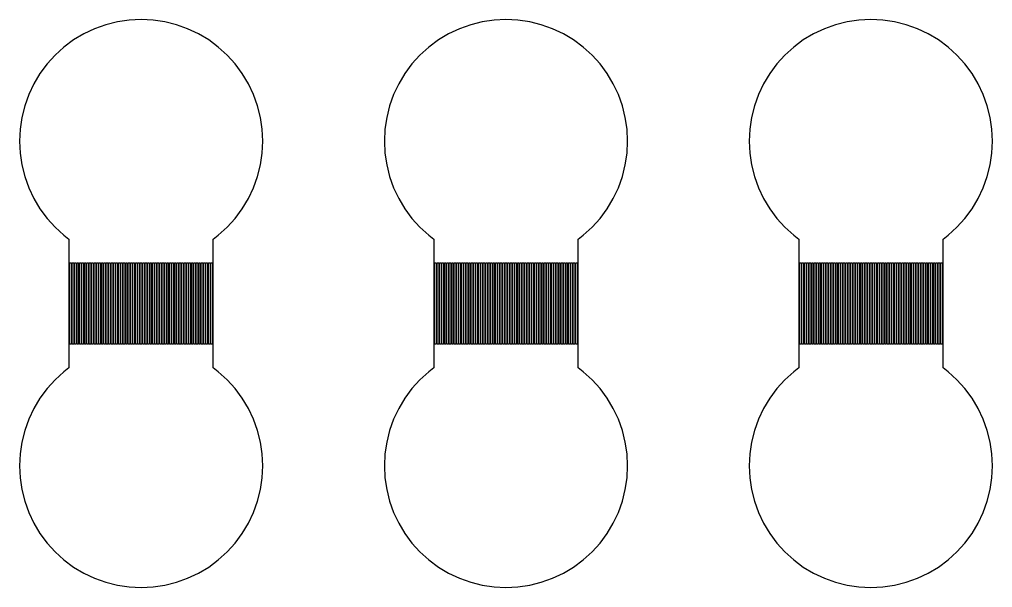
# Model space of a CAD drawing. Extents: x 0.8 to 53.2, y 1 to 35.
# Drawn here: x 14.25 to 26.25, y 1 to 8 of the extents above; entities that cross this region are included whole.
import ezdxf

# ---------------------------------------------------------------- set-up
doc = ezdxf.new("R2010")
doc.units = 0

msp = doc.modelspace()

# ---------------------------------------------------------------- linework, layer by layer
for p, q in [((15.3146, 7.93541), (15.176, 7.88582)), ((15.4574, 7.97118), (15.3146, 7.93541)), ((15.603, 7.99277), (15.4574, 7.97118)), ((15.75, 8), (15.603, 7.99277)), ((15.897, 7.99277), (15.75, 8)), ((16.0426, 7.97118), (15.897, 7.99277)), ((16.1854, 7.93541), (16.0426, 7.97118)), ((16.324, 7.88582), (16.1854, 7.93541)), ((19.8146, 7.93541), (19.676, 7.88582)), ((19.9574, 7.97118), (19.8146, 7.93541)), ((20.103, 7.99277), (19.9574, 7.97118)), ((20.25, 8), (20.103, 7.99277)), ((20.397, 7.99277), (20.25, 8)), ((20.5426, 7.97118), (20.397, 7.99277)), ((20.6854, 7.93541), (20.5426, 7.97118)), ((20.824, 7.88582), (20.6854, 7.93541)), ((24.3146, 7.93541), (24.176, 7.88582)), ((24.4574, 7.97118), (24.3146, 7.93541)), ((24.603, 7.99277), (24.4574, 7.97118)), ((24.75, 8), (24.603, 7.99277)), ((24.897, 7.99277), (24.75, 8)), ((25.0426, 7.97118), (24.897, 7.99277)), ((25.1854, 7.93541), (25.0426, 7.97118)), ((25.324, 7.88582), (25.1854, 7.93541)), ((15.0429, 7.82288), (14.9167, 7.74719)), ((15.176, 7.88582), (15.0429, 7.82288)), ((16.4571, 7.82288), (16.324, 7.88582)), ((16.5833, 7.74719), (16.4571, 7.82288)), ((19.5429, 7.82288), (19.4167, 7.74719)), ((19.676, 7.88582), (19.5429, 7.82288)), ((20.9571, 7.82288), (20.824, 7.88582)), ((21.0833, 7.74719), (20.9571, 7.82288)), ((24.0429, 7.82288), (23.9167, 7.74719)), ((24.176, 7.88582), (24.0429, 7.82288)), ((25.4571, 7.82288), (25.324, 7.88582)), ((25.5833, 7.74719), (25.4571, 7.82288)), ((14.9167, 7.74719), (14.7984, 7.65952)), ((16.7016, 7.65952), (16.5833, 7.74719)), ((19.4167, 7.74719), (19.2984, 7.65952)), ((21.2016, 7.65952), (21.0833, 7.74719)), ((23.9167, 7.74719), (23.7984, 7.65952)), ((25.7016, 7.65952), (25.5833, 7.74719)), ((14.6893, 7.56065), (14.5905, 7.45158)), ((14.7984, 7.65952), (14.6893, 7.56065)), ((16.8107, 7.56065), (16.7016, 7.65952)), ((16.9095, 7.45158), (16.8107, 7.56065)), ((19.1893, 7.56065), (19.0905, 7.45158)), ((19.2984, 7.65952), (19.1893, 7.56065)), ((21.3107, 7.56065), (21.2016, 7.65952)), ((21.4095, 7.45158), (21.3107, 7.56065)), ((23.6893, 7.56065), (23.5905, 7.45158)), ((23.7984, 7.65952), (23.6893, 7.56065)), ((25.8107, 7.56065), (25.7016, 7.65952)), ((25.9095, 7.45158), (25.8107, 7.56065)), ((14.5905, 7.45158), (14.5028, 7.33334)), ((16.9972, 7.33334), (16.9095, 7.45158)), ((19.0905, 7.45158), (19.0028, 7.33334)), ((21.4972, 7.33334), (21.4095, 7.45158)), ((23.5905, 7.45158), (23.5028, 7.33334)), ((25.9972, 7.33334), (25.9095, 7.45158)), ((14.5028, 7.33334), (14.4271, 7.20709)), ((17.0729, 7.20709), (16.9972, 7.33334)), ((19.0028, 7.33334), (18.9271, 7.20709)), ((21.5729, 7.20709), (21.4972, 7.33334)), ((23.5028, 7.33334), (23.4271, 7.20709)), ((26.0729, 7.20709), (25.9972, 7.33334)), ((14.4271, 7.20709), (14.3642, 7.07402)), ((17.1358, 7.07402), (17.0729, 7.20709)), ((18.9271, 7.20709), (18.8642, 7.07402)), ((21.6358, 7.07402), (21.5729, 7.20709)), ((23.4271, 7.20709), (23.3642, 7.07402)), ((26.1358, 7.07402), (26.0729, 7.20709)), ((14.3642, 7.07402), (14.3146, 6.93542)), ((17.1854, 6.93542), (17.1358, 7.07402)), ((18.8642, 7.07402), (18.8146, 6.93542)), ((21.6854, 6.93542), (21.6358, 7.07402)), ((23.3642, 7.07402), (23.3146, 6.93542)), ((26.1854, 6.93542), (26.1358, 7.07402)), ((14.3146, 6.93542), (14.2788, 6.79263)), ((17.2212, 6.79263), (17.1854, 6.93542)), ((18.8146, 6.93542), (18.7788, 6.79263)), ((21.7212, 6.79263), (21.6854, 6.93542)), ((23.3146, 6.93542), (23.2788, 6.79263)), ((26.2212, 6.79263), (26.1854, 6.93542)), ((14.2788, 6.79263), (14.2572, 6.64702)), ((17.2428, 6.64702), (17.2212, 6.79263)), ((18.7788, 6.79263), (18.7572, 6.64702)), ((21.7428, 6.64702), (21.7212, 6.79263)), ((23.2788, 6.79263), (23.2572, 6.64702)), ((26.2428, 6.64702), (26.2212, 6.79263)), ((14.2572, 6.64702), (14.25, 6.5)), ((17.25, 6.5), (17.2428, 6.64702)), ((18.7572, 6.64702), (18.75, 6.5)), ((21.75, 6.5), (21.7428, 6.64702)), ((23.2572, 6.64702), (23.25, 6.5)), ((26.25, 6.5), (26.2428, 6.64702)), ((14.25, 6.5), (14.2572, 6.35297)), ((17.2428, 6.35297), (17.25, 6.5)), ((18.75, 6.5), (18.7572, 6.35297)), ((21.7428, 6.35297), (21.75, 6.5)), ((23.25, 6.5), (23.2572, 6.35297)), ((26.2428, 6.35297), (26.25, 6.5)), ((14.2572, 6.35297), (14.2788, 6.20735)), ((17.2212, 6.20735), (17.2428, 6.35297)), ((18.7572, 6.35297), (18.7788, 6.20735)), ((21.7212, 6.20735), (21.7428, 6.35297)), ((23.2572, 6.35297), (23.2788, 6.20735)), ((26.2212, 6.20735), (26.2428, 6.35297)), ((14.2788, 6.20735), (14.3146, 6.06456)), ((17.1854, 6.06456), (17.2212, 6.20735)), ((18.7788, 6.20735), (18.8146, 6.06456)), ((21.6854, 6.06456), (21.7212, 6.20735)), ((23.2788, 6.20735), (23.3146, 6.06456)), ((26.1854, 6.06456), (26.2212, 6.20735)), ((14.3146, 6.06456), (14.3642, 5.92596)), ((17.1358, 5.92596), (17.1854, 6.06456)), ((18.8146, 6.06456), (18.8642, 5.92596)), ((21.6358, 5.92596), (21.6854, 6.06456)), ((23.3146, 6.06456), (23.3642, 5.92596)), ((26.1358, 5.92596), (26.1854, 6.06456)), ((14.3642, 5.92596), (14.4271, 5.79289)), ((17.0729, 5.79289), (17.1358, 5.92596)), ((18.8642, 5.92596), (18.9271, 5.79289)), ((21.5729, 5.79289), (21.6358, 5.92596)), ((23.3642, 5.92596), (23.4271, 5.79289)), ((26.0729, 5.79289), (26.1358, 5.92596)), ((14.4271, 5.79289), (14.5028, 5.66664)), ((16.9972, 5.66664), (17.0729, 5.79289)), ((18.9271, 5.79289), (19.0028, 5.66664)), ((21.4972, 5.66664), (21.5729, 5.79289)), ((23.4271, 5.79289), (23.5028, 5.66664)), ((25.9972, 5.66664), (26.0729, 5.79289)), ((14.5028, 5.66664), (14.5905, 5.5484)), ((16.9095, 5.5484), (16.9972, 5.66664)), ((19.0028, 5.66664), (19.0905, 5.5484)), ((21.4095, 5.5484), (21.4972, 5.66664)), ((23.5028, 5.66664), (23.5905, 5.5484)), ((25.9095, 5.5484), (25.9972, 5.66664)), ((14.5905, 5.5484), (14.6893, 5.43933)), ((16.8107, 5.43933), (16.9095, 5.5484)), ((19.0905, 5.5484), (19.1893, 5.43933)), ((21.3107, 5.43933), (21.4095, 5.5484)), ((23.5905, 5.5484), (23.6893, 5.43933)), ((25.8107, 5.43933), (25.9095, 5.5484)), ((14.6893, 5.43933), (14.7984, 5.34047)), ((16.7016, 5.34047), (16.8107, 5.43933)), ((19.1893, 5.43933), (19.2984, 5.34047)), ((21.2016, 5.34047), (21.3107, 5.43933)), ((23.6893, 5.43933), (23.7984, 5.34047)), ((25.7016, 5.34047), (25.8107, 5.43933)), ((14.7984, 5.34047), (14.86, 5.2948)), ((14.86, 5.2948), (14.86, 3.7052)), ((16.64, 5.2948), (16.7016, 5.34047)), ((16.64, 3.7052), (16.64, 5.2948)), ((19.2984, 5.34047), (19.36, 5.2948)), ((19.36, 5.2948), (19.36, 3.7052)), ((21.14, 5.2948), (21.2016, 5.34047)), ((21.14, 3.7052), (21.14, 5.2948)), ((23.7984, 5.34047), (23.86, 5.2948)), ((23.86, 5.2948), (23.86, 3.7052)), ((25.64, 5.2948), (25.7016, 5.34047)), ((25.64, 3.7052), (25.64, 5.2948)), ((14.87, 4), (14.87, 5)), ((14.87, 5), (14.89, 5)), ((14.89, 5), (14.89, 4)), ((14.9, 4), (14.9, 5)), ((14.9, 5), (14.92, 5)), ((14.92, 5), (14.92, 4)), ((14.93, 4), (14.93, 5)), ((14.93, 5), (14.95, 5)), ((14.95, 5), (14.95, 4)), ((14.96, 4), (14.96, 5)), ((14.96, 5), (14.98, 5)), ((14.98, 5), (14.98, 4)), ((14.99, 4), (14.99, 5)), ((14.99, 5), (15.01, 5)), ((15.01, 5), (15.01, 4)), ((15.02, 4), (15.02, 5)), ((15.02, 5), (15.04, 5)), ((15.04, 5), (15.04, 4)), ((15.05, 4), (15.05, 5)), ((15.05, 5), (15.07, 5)), ((15.07, 5), (15.07, 4)), ((15.08, 4), (15.08, 5)), ((15.08, 5), (15.1, 5)), ((15.1, 5), (15.1, 4)), ((15.11, 4), (15.11, 5)), ((15.11, 5), (15.13, 5)), ((15.13, 5), (15.13, 4)), ((15.14, 4), (15.14, 5)), ((15.14, 5), (15.16, 5)), ((15.16, 5), (15.16, 4)), ((15.17, 4), (15.17, 5)), ((15.17, 5), (15.19, 5)), ((15.19, 5), (15.19, 4)), ((15.2, 4), (15.2, 5)), ((15.2, 5), (15.22, 5)), ((15.22, 5), (15.22, 4)), ((15.23, 4), (15.23, 5)), ((15.23, 5), (15.25, 5)), ((15.25, 5), (15.25, 4)), ((15.26, 4), (15.26, 5)), ((15.26, 5), (15.28, 5)), ((15.28, 5), (15.28, 4)), ((15.29, 4), (15.29, 5)), ((15.29, 5), (15.31, 5)), ((15.31, 5), (15.31, 4)), ((15.32, 4), (15.32, 5)), ((15.32, 5), (15.34, 5)), ((15.34, 5), (15.34, 4)), ((15.35, 4), (15.35, 5)), ((15.35, 5), (15.37, 5)), ((15.37, 5), (15.37, 4)), ((15.38, 4), (15.38, 5)), ((15.38, 5), (15.4, 5)), ((15.4, 5), (15.4, 4)), ((15.41, 4), (15.41, 5)), ((15.41, 5), (15.43, 5)), ((15.43, 5), (15.43, 4)), ((15.44, 4), (15.44, 5)), ((15.44, 5), (15.46, 5)), ((15.46, 5), (15.46, 4)), ((15.47, 4), (15.47, 5)), ((15.47, 5), (15.49, 5)), ((15.49, 5), (15.49, 4)), ((15.5, 4), (15.5, 5)), ((15.5, 5), (15.52, 5)), ((15.52, 5), (15.52, 4)), ((15.53, 4), (15.53, 5)), ((15.53, 5), (15.55, 5)), ((15.55, 5), (15.55, 4)), ((15.56, 4), (15.56, 5)), ((15.56, 5), (15.58, 5)), ((15.58, 5), (15.58, 4)), ((15.59, 4), (15.59, 5)), ((15.59, 5), (15.61, 5)), ((15.61, 5), (15.61, 4)), ((15.62, 4), (15.62, 5)), ((15.62, 5), (15.64, 5)), ((15.64, 5), (15.64, 4)), ((15.65, 4), (15.65, 5)), ((15.65, 5), (15.67, 5)), ((15.67, 5), (15.67, 4)), ((15.68, 4), (15.68, 5)), ((15.68, 5), (15.7, 5)), ((15.7, 5), (15.7, 4)), ((15.71, 4), (15.71, 5)), ((15.71, 5), (15.73, 5)), ((15.73, 5), (15.73, 4)), ((15.74, 4), (15.74, 5)), ((15.74, 5), (15.76, 5)), ((15.76, 5), (15.76, 4)), ((15.77, 4), (15.77, 5)), ((15.77, 5), (15.79, 5)), ((15.79, 5), (15.79, 4)), ((15.8, 4), (15.8, 5)), ((15.8, 5), (15.82, 5)), ((15.82, 5), (15.82, 4)), ((15.83, 4), (15.83, 5)), ((15.83, 5), (15.85, 5)), ((15.85, 5), (15.85, 4)), ((15.86, 4), (15.86, 5)), ((15.86, 5), (15.88, 5)), ((15.88, 5), (15.88, 4)), ((15.89, 4), (15.89, 5)), ((15.89, 5), (15.91, 5)), ((15.91, 5), (15.91, 4)), ((15.92, 4), (15.92, 5)), ((15.92, 5), (15.94, 5)), ((15.94, 5), (15.94, 4)), ((15.95, 4), (15.95, 5)), ((15.95, 5), (15.97, 5)), ((15.97, 5), (15.97, 4)), ((15.98, 4), (15.98, 5)), ((15.98, 5), (16, 5)), ((16, 5), (16, 4)), ((16.01, 4), (16.01, 5)), ((16.01, 5), (16.03, 5)), ((16.03, 5), (16.03, 4)), ((16.04, 4), (16.04, 5)), ((16.04, 5), (16.06, 5)), ((16.06, 5), (16.06, 4)), ((16.07, 4), (16.07, 5)), ((16.07, 5), (16.09, 5)), ((16.09, 5), (16.09, 4)), ((16.1, 4), (16.1, 5)), ((16.1, 5), (16.12, 5)), ((16.12, 5), (16.12, 4)), ((16.13, 4), (16.13, 5)), ((16.13, 5), (16.15, 5)), ((16.15, 5), (16.15, 4)), ((16.16, 4), (16.16, 5)), ((16.16, 5), (16.18, 5)), ((16.18, 5), (16.18, 4)), ((16.19, 4), (16.19, 5)), ((16.19, 5), (16.21, 5)), ((16.21, 5), (16.21, 4)), ((16.22, 4), (16.22, 5)), ((16.22, 5), (16.24, 5)), ((16.24, 5), (16.24, 4)), ((16.25, 4), (16.25, 5)), ((16.25, 5), (16.27, 5)), ((16.27, 5), (16.27, 4)), ((16.28, 4), (16.28, 5)), ((16.28, 5), (16.3, 5)), ((16.3, 5), (16.3, 4)), ((16.31, 4), (16.31, 5)), ((16.31, 5), (16.33, 5)), ((16.33, 5), (16.33, 4)), ((16.34, 4), (16.34, 5)), ((16.34, 5), (16.36, 5)), ((16.36, 5), (16.36, 4)), ((16.37, 4), (16.37, 5)), ((16.37, 5), (16.39, 5)), ((16.39, 5), (16.39, 4)), ((16.4, 4), (16.4, 5)), ((16.4, 5), (16.42, 5)), ((16.42, 5), (16.42, 4)), ((16.43, 4), (16.43, 5)), ((16.43, 5), (16.45, 5)), ((16.45, 5), (16.45, 4)), ((16.46, 4), (16.46, 5)), ((16.46, 5), (16.48, 5)), ((16.48, 5), (16.48, 4)), ((16.49, 4), (16.49, 5)), ((16.49, 5), (16.51, 5)), ((16.51, 5), (16.51, 4)), ((16.52, 4), (16.52, 5)), ((16.52, 5), (16.54, 5)), ((16.54, 5), (16.54, 4)), ((16.55, 4), (16.55, 5)), ((16.55, 5), (16.57, 5)), ((16.57, 5), (16.57, 4)), ((16.58, 4), (16.58, 5)), ((16.58, 5), (16.6, 5)), ((16.6, 5), (16.6, 4)), ((16.61, 4), (16.61, 5)), ((16.61, 5), (16.63, 5)), ((16.63, 5), (16.63, 4)), ((19.37, 4), (19.37, 5)), ((19.37, 5), (19.39, 5)), ((19.39, 5), (19.39, 4)), ((19.4, 4), (19.4, 5)), ((19.4, 5), (19.42, 5)), ((19.42, 5), (19.42, 4)), ((19.43, 4), (19.43, 5)), ((19.43, 5), (19.45, 5)), ((19.45, 5), (19.45, 4)), ((19.46, 4), (19.46, 5)), ((19.46, 5), (19.48, 5)), ((19.48, 5), (19.48, 4)), ((19.49, 4), (19.49, 5)), ((19.49, 5), (19.51, 5)), ((19.51, 5), (19.51, 4)), ((19.52, 4), (19.52, 5)), ((19.52, 5), (19.54, 5)), ((19.54, 5), (19.54, 4)), ((19.55, 4), (19.55, 5)), ((19.55, 5), (19.57, 5)), ((19.57, 5), (19.57, 4)), ((19.58, 4), (19.58, 5)), ((19.58, 5), (19.6, 5)), ((19.6, 5), (19.6, 4)), ((19.61, 4), (19.61, 5)), ((19.61, 5), (19.63, 5)), ((19.63, 5), (19.63, 4)), ((19.64, 4), (19.64, 5)), ((19.64, 5), (19.66, 5)), ((19.66, 5), (19.66, 4)), ((19.67, 4), (19.67, 5)), ((19.67, 5), (19.69, 5)), ((19.69, 5), (19.69, 4)), ((19.7, 4), (19.7, 5)), ((19.7, 5), (19.72, 5)), ((19.72, 5), (19.72, 4)), ((19.73, 4), (19.73, 5)), ((19.73, 5), (19.75, 5)), ((19.75, 5), (19.75, 4)), ((19.76, 4), (19.76, 5)), ((19.76, 5), (19.78, 5)), ((19.78, 5), (19.78, 4)), ((19.79, 4), (19.79, 5)), ((19.79, 5), (19.81, 5)), ((19.81, 5), (19.81, 4)), ((19.82, 4), (19.82, 5)), ((19.82, 5), (19.84, 5)), ((19.84, 5), (19.84, 4)), ((19.85, 4), (19.85, 5)), ((19.85, 5), (19.87, 5)), ((19.87, 5), (19.87, 4)), ((19.88, 4), (19.88, 5)), ((19.88, 5), (19.9, 5)), ((19.9, 5), (19.9, 4)), ((19.91, 4), (19.91, 5)), ((19.91, 5), (19.93, 5)), ((19.93, 5), (19.93, 4)), ((19.94, 4), (19.94, 5)), ((19.94, 5), (19.96, 5)), ((19.96, 5), (19.96, 4)), ((19.97, 4), (19.97, 5)), ((19.97, 5), (19.99, 5)), ((19.99, 5), (19.99, 4)), ((20, 4), (20, 5)), ((20, 5), (20.02, 5)), ((20.02, 5), (20.02, 4)), ((20.03, 4), (20.03, 5)), ((20.03, 5), (20.05, 5)), ((20.05, 5), (20.05, 4)), ((20.06, 4), (20.06, 5)), ((20.06, 5), (20.08, 5)), ((20.08, 5), (20.08, 4)), ((20.09, 4), (20.09, 5)), ((20.09, 5), (20.11, 5)), ((20.11, 5), (20.11, 4)), ((20.12, 4), (20.12, 5)), ((20.12, 5), (20.14, 5)), ((20.14, 5), (20.14, 4)), ((20.15, 4), (20.15, 5)), ((20.15, 5), (20.17, 5)), ((20.17, 5), (20.17, 4)), ((20.18, 4), (20.18, 5)), ((20.18, 5), (20.2, 5)), ((20.2, 5), (20.2, 4)), ((20.21, 4), (20.21, 5)), ((20.21, 5), (20.23, 5)), ((20.23, 5), (20.23, 4)), ((20.24, 4), (20.24, 5)), ((20.24, 5), (20.26, 5)), ((20.26, 5), (20.26, 4)), ((20.27, 4), (20.27, 5)), ((20.27, 5), (20.29, 5)), ((20.29, 5), (20.29, 4)), ((20.3, 4), (20.3, 5)), ((20.3, 5), (20.32, 5)), ((20.32, 5), (20.32, 4)), ((20.33, 4), (20.33, 5)), ((20.33, 5), (20.35, 5)), ((20.35, 5), (20.35, 4)), ((20.36, 4), (20.36, 5)), ((20.36, 5), (20.38, 5)), ((20.38, 5), (20.38, 4)), ((20.39, 4), (20.39, 5)), ((20.39, 5), (20.41, 5)), ((20.41, 5), (20.41, 4)), ((20.42, 4), (20.42, 5)), ((20.42, 5), (20.44, 5)), ((20.44, 5), (20.44, 4)), ((20.45, 4), (20.45, 5)), ((20.45, 5), (20.47, 5)), ((20.47, 5), (20.47, 4)), ((20.48, 4), (20.48, 5)), ((20.48, 5), (20.5, 5)), ((20.5, 5), (20.5, 4)), ((20.51, 4), (20.51, 5)), ((20.51, 5), (20.53, 5)), ((20.53, 5), (20.53, 4)), ((20.54, 4), (20.54, 5)), ((20.54, 5), (20.56, 5)), ((20.56, 5), (20.56, 4)), ((20.57, 4), (20.57, 5)), ((20.57, 5), (20.59, 5)), ((20.59, 5), (20.59, 4)), ((20.6, 4), (20.6, 5)), ((20.6, 5), (20.62, 5)), ((20.62, 5), (20.62, 4)), ((20.63, 4), (20.63, 5)), ((20.63, 5), (20.65, 5)), ((20.65, 5), (20.65, 4)), ((20.66, 4), (20.66, 5)), ((20.66, 5), (20.68, 5)), ((20.68, 5), (20.68, 4)), ((20.69, 4), (20.69, 5)), ((20.69, 5), (20.71, 5)), ((20.71, 5), (20.71, 4)), ((20.72, 4), (20.72, 5)), ((20.72, 5), (20.74, 5)), ((20.74, 5), (20.74, 4)), ((20.75, 4), (20.75, 5)), ((20.75, 5), (20.77, 5)), ((20.77, 5), (20.77, 4)), ((20.78, 4), (20.78, 5)), ((20.78, 5), (20.8, 5)), ((20.8, 5), (20.8, 4)), ((20.81, 4), (20.81, 5)), ((20.81, 5), (20.83, 5)), ((20.83, 5), (20.83, 4)), ((20.84, 4), (20.84, 5)), ((20.84, 5), (20.86, 5)), ((20.86, 5), (20.86, 4)), ((20.87, 4), (20.87, 5)), ((20.87, 5), (20.89, 5)), ((20.89, 5), (20.89, 4)), ((20.9, 4), (20.9, 5)), ((20.9, 5), (20.92, 5)), ((20.92, 5), (20.92, 4)), ((20.93, 4), (20.93, 5)), ((20.93, 5), (20.95, 5)), ((20.95, 5), (20.95, 4)), ((20.96, 4), (20.96, 5)), ((20.96, 5), (20.98, 5)), ((20.98, 5), (20.98, 4)), ((20.99, 4), (20.99, 5)), ((20.99, 5), (21.01, 5)), ((21.01, 5), (21.01, 4)), ((21.02, 4), (21.02, 5)), ((21.02, 5), (21.04, 5)), ((21.04, 5), (21.04, 4)), ((21.05, 4), (21.05, 5)), ((21.05, 5), (21.07, 5)), ((21.07, 5), (21.07, 4)), ((21.08, 4), (21.08, 5)), ((21.08, 5), (21.1, 5)), ((21.1, 5), (21.1, 4)), ((21.11, 4), (21.11, 5)), ((21.11, 5), (21.13, 5)), ((21.13, 5), (21.13, 4)), ((23.87, 4), (23.87, 5)), ((23.87, 5), (23.89, 5)), ((23.89, 5), (23.89, 4)), ((23.9, 4), (23.9, 5)), ((23.9, 5), (23.92, 5)), ((23.92, 5), (23.92, 4)), ((23.93, 4), (23.93, 5)), ((23.93, 5), (23.95, 5)), ((23.95, 5), (23.95, 4)), ((23.96, 4), (23.96, 5)), ((23.96, 5), (23.98, 5)), ((23.98, 5), (23.98, 4)), ((23.99, 4), (23.99, 5)), ((23.99, 5), (24.01, 5)), ((24.01, 5), (24.01, 4)), ((24.02, 4), (24.02, 5)), ((24.02, 5), (24.04, 5)), ((24.04, 5), (24.04, 4)), ((24.05, 4), (24.05, 5)), ((24.05, 5), (24.07, 5)), ((24.07, 5), (24.07, 4)), ((24.08, 4), (24.08, 5)), ((24.08, 5), (24.1, 5)), ((24.1, 5), (24.1, 4)), ((24.11, 4), (24.11, 5)), ((24.11, 5), (24.13, 5)), ((24.13, 5), (24.13, 4)), ((24.14, 4), (24.14, 5)), ((24.14, 5), (24.16, 5)), ((24.16, 5), (24.16, 4)), ((24.17, 4), (24.17, 5)), ((24.17, 5), (24.19, 5)), ((24.19, 5), (24.19, 4)), ((24.2, 4), (24.2, 5)), ((24.2, 5), (24.22, 5)), ((24.22, 5), (24.22, 4)), ((24.23, 4), (24.23, 5)), ((24.23, 5), (24.25, 5)), ((24.25, 5), (24.25, 4)), ((24.26, 4), (24.26, 5)), ((24.26, 5), (24.28, 5)), ((24.28, 5), (24.28, 4)), ((24.29, 4), (24.29, 5)), ((24.29, 5), (24.31, 5)), ((24.31, 5), (24.31, 4)), ((24.32, 4), (24.32, 5)), ((24.32, 5), (24.34, 5)), ((24.34, 5), (24.34, 4)), ((24.35, 4), (24.35, 5)), ((24.35, 5), (24.37, 5)), ((24.37, 5), (24.37, 4)), ((24.38, 4), (24.38, 5)), ((24.38, 5), (24.4, 5)), ((24.4, 5), (24.4, 4)), ((24.41, 4), (24.41, 5)), ((24.41, 5), (24.43, 5)), ((24.43, 5), (24.43, 4)), ((24.44, 4), (24.44, 5)), ((24.44, 5), (24.46, 5)), ((24.46, 5), (24.46, 4)), ((24.47, 4), (24.47, 5)), ((24.47, 5), (24.49, 5)), ((24.49, 5), (24.49, 4)), ((24.5, 4), (24.5, 5)), ((24.5, 5), (24.52, 5)), ((24.52, 5), (24.52, 4)), ((24.53, 4), (24.53, 5)), ((24.53, 5), (24.55, 5)), ((24.55, 5), (24.55, 4)), ((24.56, 4), (24.56, 5)), ((24.56, 5), (24.58, 5)), ((24.58, 5), (24.58, 4)), ((24.59, 4), (24.59, 5)), ((24.59, 5), (24.61, 5)), ((24.61, 5), (24.61, 4)), ((24.62, 4), (24.62, 5)), ((24.62, 5), (24.64, 5)), ((24.64, 5), (24.64, 4)), ((24.65, 4), (24.65, 5)), ((24.65, 5), (24.67, 5)), ((24.67, 5), (24.67, 4)), ((24.68, 4), (24.68, 5)), ((24.68, 5), (24.7, 5)), ((24.7, 5), (24.7, 4)), ((24.71, 4), (24.71, 5)), ((24.71, 5), (24.73, 5)), ((24.73, 5), (24.73, 4)), ((24.74, 4), (24.74, 5)), ((24.74, 5), (24.76, 5)), ((24.76, 5), (24.76, 4)), ((24.77, 4), (24.77, 5)), ((24.77, 5), (24.79, 5)), ((24.79, 5), (24.79, 4)), ((24.8, 4), (24.8, 5)), ((24.8, 5), (24.82, 5)), ((24.82, 5), (24.82, 4)), ((24.83, 4), (24.83, 5)), ((24.83, 5), (24.85, 5)), ((24.85, 5), (24.85, 4)), ((24.86, 4), (24.86, 5)), ((24.86, 5), (24.88, 5)), ((24.88, 5), (24.88, 4)), ((24.89, 4), (24.89, 5)), ((24.89, 5), (24.91, 5)), ((24.91, 5), (24.91, 4)), ((24.92, 4), (24.92, 5)), ((24.92, 5), (24.94, 5)), ((24.94, 5), (24.94, 4)), ((24.95, 4), (24.95, 5)), ((24.95, 5), (24.97, 5)), ((24.97, 5), (24.97, 4)), ((24.98, 4), (24.98, 5)), ((24.98, 5), (25, 5)), ((25, 5), (25, 4)), ((25.01, 4), (25.01, 5)), ((25.01, 5), (25.03, 5)), ((25.03, 5), (25.03, 4)), ((25.04, 4), (25.04, 5)), ((25.04, 5), (25.06, 5)), ((25.06, 5), (25.06, 4)), ((25.07, 4), (25.07, 5)), ((25.07, 5), (25.09, 5)), ((25.09, 5), (25.09, 4)), ((25.1, 4), (25.1, 5)), ((25.1, 5), (25.12, 5)), ((25.12, 5), (25.12, 4)), ((25.13, 4), (25.13, 5)), ((25.13, 5), (25.15, 5)), ((25.15, 5), (25.15, 4)), ((25.16, 4), (25.16, 5)), ((25.16, 5), (25.18, 5)), ((25.18, 5), (25.18, 4)), ((25.19, 4), (25.19, 5)), ((25.19, 5), (25.21, 5)), ((25.21, 5), (25.21, 4)), ((25.22, 4), (25.22, 5)), ((25.22, 5), (25.24, 5)), ((25.24, 5), (25.24, 4)), ((25.25, 4), (25.25, 5)), ((25.25, 5), (25.27, 5)), ((25.27, 5), (25.27, 4)), ((25.28, 4), (25.28, 5)), ((25.28, 5), (25.3, 5)), ((25.3, 5), (25.3, 4)), ((25.31, 4), (25.31, 5)), ((25.31, 5), (25.33, 5)), ((25.33, 5), (25.33, 4)), ((25.34, 4), (25.34, 5)), ((25.34, 5), (25.36, 5)), ((25.36, 5), (25.36, 4)), ((25.37, 4), (25.37, 5)), ((25.37, 5), (25.39, 5)), ((25.39, 5), (25.39, 4)), ((25.4, 4), (25.4, 5)), ((25.4, 5), (25.42, 5)), ((25.42, 5), (25.42, 4)), ((25.43, 4), (25.43, 5)), ((25.43, 5), (25.45, 5)), ((25.45, 5), (25.45, 4)), ((25.46, 4), (25.46, 5)), ((25.46, 5), (25.48, 5)), ((25.48, 5), (25.48, 4)), ((25.49, 4), (25.49, 5)), ((25.49, 5), (25.51, 5)), ((25.51, 5), (25.51, 4)), ((25.52, 4), (25.52, 5)), ((25.52, 5), (25.54, 5)), ((25.54, 5), (25.54, 4)), ((25.55, 4), (25.55, 5)), ((25.55, 5), (25.57, 5)), ((25.57, 5), (25.57, 4)), ((25.58, 4), (25.58, 5)), ((25.58, 5), (25.6, 5)), ((25.6, 5), (25.6, 4)), ((25.61, 4), (25.61, 5)), ((25.61, 5), (25.63, 5)), ((25.63, 5), (25.63, 4)), ((14.89, 4), (14.87, 4)), ((14.92, 4), (14.9, 4)), ((14.95, 4), (14.93, 4)), ((14.98, 4), (14.96, 4)), ((15.01, 4), (14.99, 4)), ((15.04, 4), (15.02, 4)), ((15.07, 4), (15.05, 4)), ((15.1, 4), (15.08, 4)), ((15.13, 4), (15.11, 4)), ((15.16, 4), (15.14, 4)), ((15.19, 4), (15.17, 4)), ((15.22, 4), (15.2, 4)), ((15.25, 4), (15.23, 4)), ((15.28, 4), (15.26, 4)), ((15.31, 4), (15.29, 4)), ((15.34, 4), (15.32, 4)), ((15.37, 4), (15.35, 4)), ((15.4, 4), (15.38, 4)), ((15.43, 4), (15.41, 4)), ((15.46, 4), (15.44, 4)), ((15.49, 4), (15.47, 4)), ((15.52, 4), (15.5, 4)), ((15.55, 4), (15.53, 4)), ((15.58, 4), (15.56, 4)), ((15.61, 4), (15.59, 4)), ((15.64, 4), (15.62, 4)), ((15.67, 4), (15.65, 4)), ((15.7, 4), (15.68, 4)), ((15.73, 4), (15.71, 4)), ((15.76, 4), (15.74, 4)), ((15.79, 4), (15.77, 4)), ((15.82, 4), (15.8, 4)), ((15.85, 4), (15.83, 4)), ((15.88, 4), (15.86, 4)), ((15.91, 4), (15.89, 4)), ((15.94, 4), (15.92, 4)), ((15.97, 4), (15.95, 4)), ((16, 4), (15.98, 4)), ((16.03, 4), (16.01, 4)), ((16.06, 4), (16.04, 4)), ((16.09, 4), (16.07, 4)), ((16.12, 4), (16.1, 4)), ((16.15, 4), (16.13, 4)), ((16.18, 4), (16.16, 4)), ((16.21, 4), (16.19, 4)), ((16.24, 4), (16.22, 4)), ((16.27, 4), (16.25, 4)), ((16.3, 4), (16.28, 4)), ((16.33, 4), (16.31, 4)), ((16.36, 4), (16.34, 4)), ((16.39, 4), (16.37, 4)), ((16.42, 4), (16.4, 4)), ((16.45, 4), (16.43, 4)), ((16.48, 4), (16.46, 4)), ((16.51, 4), (16.49, 4)), ((16.54, 4), (16.52, 4)), ((16.57, 4), (16.55, 4)), ((16.6, 4), (16.58, 4)), ((16.63, 4), (16.61, 4)), ((19.39, 4), (19.37, 4)), ((19.42, 4), (19.4, 4)), ((19.45, 4), (19.43, 4)), ((19.48, 4), (19.46, 4)), ((19.51, 4), (19.49, 4)), ((19.54, 4), (19.52, 4)), ((19.57, 4), (19.55, 4)), ((19.6, 4), (19.58, 4)), ((19.63, 4), (19.61, 4)), ((19.66, 4), (19.64, 4)), ((19.69, 4), (19.67, 4)), ((19.72, 4), (19.7, 4)), ((19.75, 4), (19.73, 4)), ((19.78, 4), (19.76, 4)), ((19.81, 4), (19.79, 4)), ((19.84, 4), (19.82, 4)), ((19.87, 4), (19.85, 4)), ((19.9, 4), (19.88, 4)), ((19.93, 4), (19.91, 4)), ((19.96, 4), (19.94, 4)), ((19.99, 4), (19.97, 4)), ((20.02, 4), (20, 4)), ((20.05, 4), (20.03, 4)), ((20.08, 4), (20.06, 4)), ((20.11, 4), (20.09, 4)), ((20.14, 4), (20.12, 4)), ((20.17, 4), (20.15, 4)), ((20.2, 4), (20.18, 4)), ((20.23, 4), (20.21, 4)), ((20.26, 4), (20.24, 4)), ((20.29, 4), (20.27, 4)), ((20.32, 4), (20.3, 4)), ((20.35, 4), (20.33, 4)), ((20.38, 4), (20.36, 4)), ((20.41, 4), (20.39, 4)), ((20.44, 4), (20.42, 4)), ((20.47, 4), (20.45, 4)), ((20.5, 4), (20.48, 4)), ((20.53, 4), (20.51, 4)), ((20.56, 4), (20.54, 4)), ((20.59, 4), (20.57, 4)), ((20.62, 4), (20.6, 4)), ((20.65, 4), (20.63, 4)), ((20.68, 4), (20.66, 4)), ((20.71, 4), (20.69, 4)), ((20.74, 4), (20.72, 4)), ((20.77, 4), (20.75, 4)), ((20.8, 4), (20.78, 4)), ((20.83, 4), (20.81, 4)), ((20.86, 4), (20.84, 4)), ((20.89, 4), (20.87, 4)), ((20.92, 4), (20.9, 4)), ((20.95, 4), (20.93, 4)), ((20.98, 4), (20.96, 4)), ((21.01, 4), (20.99, 4)), ((21.04, 4), (21.02, 4)), ((21.07, 4), (21.05, 4)), ((21.1, 4), (21.08, 4)), ((21.13, 4), (21.11, 4)), ((23.89, 4), (23.87, 4)), ((23.92, 4), (23.9, 4)), ((23.95, 4), (23.93, 4)), ((23.98, 4), (23.96, 4)), ((24.01, 4), (23.99, 4)), ((24.04, 4), (24.02, 4)), ((24.07, 4), (24.05, 4)), ((24.1, 4), (24.08, 4)), ((24.13, 4), (24.11, 4)), ((24.16, 4), (24.14, 4)), ((24.19, 4), (24.17, 4)), ((24.22, 4), (24.2, 4)), ((24.25, 4), (24.23, 4)), ((24.28, 4), (24.26, 4)), ((24.31, 4), (24.29, 4)), ((24.34, 4), (24.32, 4)), ((24.37, 4), (24.35, 4)), ((24.4, 4), (24.38, 4)), ((24.43, 4), (24.41, 4)), ((24.46, 4), (24.44, 4)), ((24.49, 4), (24.47, 4)), ((24.52, 4), (24.5, 4)), ((24.55, 4), (24.53, 4)), ((24.58, 4), (24.56, 4)), ((24.61, 4), (24.59, 4)), ((24.64, 4), (24.62, 4)), ((24.67, 4), (24.65, 4)), ((24.7, 4), (24.68, 4)), ((24.73, 4), (24.71, 4)), ((24.76, 4), (24.74, 4)), ((24.79, 4), (24.77, 4)), ((24.82, 4), (24.8, 4)), ((24.85, 4), (24.83, 4)), ((24.88, 4), (24.86, 4)), ((24.91, 4), (24.89, 4)), ((24.94, 4), (24.92, 4)), ((24.97, 4), (24.95, 4)), ((25, 4), (24.98, 4)), ((25.03, 4), (25.01, 4)), ((25.06, 4), (25.04, 4)), ((25.09, 4), (25.07, 4)), ((25.12, 4), (25.1, 4)), ((25.15, 4), (25.13, 4)), ((25.18, 4), (25.16, 4)), ((25.21, 4), (25.19, 4)), ((25.24, 4), (25.22, 4)), ((25.27, 4), (25.25, 4)), ((25.3, 4), (25.28, 4)), ((25.33, 4), (25.31, 4)), ((25.36, 4), (25.34, 4)), ((25.39, 4), (25.37, 4)), ((25.42, 4), (25.4, 4)), ((25.45, 4), (25.43, 4)), ((25.48, 4), (25.46, 4)), ((25.51, 4), (25.49, 4)), ((25.54, 4), (25.52, 4)), ((25.57, 4), (25.55, 4)), ((25.6, 4), (25.58, 4)), ((25.63, 4), (25.61, 4)), ((14.7984, 3.65953), (14.6893, 3.56067)), ((14.86, 3.7052), (14.7984, 3.65953)), ((16.7016, 3.65953), (16.64, 3.7052)), ((16.8107, 3.56067), (16.7016, 3.65953)), ((19.2984, 3.65953), (19.1893, 3.56067)), ((19.36, 3.7052), (19.2984, 3.65953)), ((21.2016, 3.65953), (21.14, 3.7052)), ((21.3107, 3.56067), (21.2016, 3.65953)), ((23.7984, 3.65953), (23.6893, 3.56067)), ((23.86, 3.7052), (23.7984, 3.65953)), ((25.7016, 3.65953), (25.64, 3.7052)), ((25.8107, 3.56067), (25.7016, 3.65953)), ((14.6893, 3.56067), (14.5905, 3.4516)), ((16.9095, 3.4516), (16.8107, 3.56067)), ((19.1893, 3.56067), (19.0905, 3.4516)), ((21.4095, 3.4516), (21.3107, 3.56067)), ((23.6893, 3.56067), (23.5905, 3.4516)), ((25.9095, 3.4516), (25.8107, 3.56067)), ((14.5905, 3.4516), (14.5028, 3.33336)), ((16.9972, 3.33336), (16.9095, 3.4516)), ((19.0905, 3.4516), (19.0028, 3.33336)), ((21.4972, 3.33336), (21.4095, 3.4516)), ((23.5905, 3.4516), (23.5028, 3.33336)), ((25.9972, 3.33336), (25.9095, 3.4516)), ((14.5028, 3.33336), (14.4271, 3.20711)), ((17.0729, 3.20711), (16.9972, 3.33336)), ((19.0028, 3.33336), (18.9271, 3.20711)), ((21.5729, 3.20711), (21.4972, 3.33336)), ((23.5028, 3.33336), (23.4271, 3.20711)), ((26.0729, 3.20711), (25.9972, 3.33336)), ((14.4271, 3.20711), (14.3642, 3.07404)), ((17.1358, 3.07404), (17.0729, 3.20711)), ((18.9271, 3.20711), (18.8642, 3.07404)), ((21.6358, 3.07404), (21.5729, 3.20711)), ((23.4271, 3.20711), (23.3642, 3.07404)), ((26.1358, 3.07404), (26.0729, 3.20711)), ((14.3642, 3.07404), (14.3146, 2.93544)), ((17.1854, 2.93544), (17.1358, 3.07404)), ((18.8642, 3.07404), (18.8146, 2.93544)), ((21.6854, 2.93544), (21.6358, 3.07404)), ((23.3642, 3.07404), (23.3146, 2.93544)), ((26.1854, 2.93544), (26.1358, 3.07404)), ((14.3146, 2.93544), (14.2788, 2.79265)), ((17.2212, 2.79265), (17.1854, 2.93544)), ((18.8146, 2.93544), (18.7788, 2.79265)), ((21.7212, 2.79265), (21.6854, 2.93544)), ((23.3146, 2.93544), (23.2788, 2.79265)), ((26.2212, 2.79265), (26.1854, 2.93544)), ((14.2788, 2.79265), (14.2572, 2.64703)), ((17.2428, 2.64703), (17.2212, 2.79265)), ((18.7788, 2.79265), (18.7572, 2.64703)), ((21.7428, 2.64703), (21.7212, 2.79265)), ((23.2788, 2.79265), (23.2572, 2.64703)), ((26.2428, 2.64703), (26.2212, 2.79265)), ((14.2572, 2.64703), (14.25, 2.5)), ((17.25, 2.5), (17.2428, 2.64703)), ((18.7572, 2.64703), (18.75, 2.5)), ((21.75, 2.5), (21.7428, 2.64703)), ((23.2572, 2.64703), (23.25, 2.5)), ((26.25, 2.5), (26.2428, 2.64703)), ((14.25, 2.5), (14.2572, 2.35298)), ((17.2428, 2.35298), (17.25, 2.5)), ((18.75, 2.5), (18.7572, 2.35298)), ((21.7428, 2.35298), (21.75, 2.5)), ((23.25, 2.5), (23.2572, 2.35298)), ((26.2428, 2.35298), (26.25, 2.5)), ((14.2572, 2.35298), (14.2788, 2.20737)), ((17.2212, 2.20737), (17.2428, 2.35298)), ((18.7572, 2.35298), (18.7788, 2.20737)), ((21.7212, 2.20737), (21.7428, 2.35298)), ((23.2572, 2.35298), (23.2788, 2.20737)), ((26.2212, 2.20737), (26.2428, 2.35298)), ((14.2788, 2.20737), (14.3146, 2.06458)), ((17.1854, 2.06458), (17.2212, 2.20737)), ((18.7788, 2.20737), (18.8146, 2.06458)), ((21.6854, 2.06458), (21.7212, 2.20737)), ((23.2788, 2.20737), (23.3146, 2.06458)), ((26.1854, 2.06458), (26.2212, 2.20737)), ((14.3146, 2.06458), (14.3642, 1.92598)), ((17.1358, 1.92598), (17.1854, 2.06458)), ((18.8146, 2.06458), (18.8642, 1.92598)), ((21.6358, 1.92598), (21.6854, 2.06458)), ((23.3146, 2.06458), (23.3642, 1.92598)), ((26.1358, 1.92598), (26.1854, 2.06458)), ((14.3642, 1.92598), (14.4271, 1.79291)), ((17.0729, 1.79291), (17.1358, 1.92598)), ((18.8642, 1.92598), (18.9271, 1.79291)), ((21.5729, 1.79291), (21.6358, 1.92598)), ((23.3642, 1.92598), (23.4271, 1.79291)), ((26.0729, 1.79291), (26.1358, 1.92598)), ((14.4271, 1.79291), (14.5028, 1.66666)), ((16.9972, 1.66666), (17.0729, 1.79291)), ((18.9271, 1.79291), (19.0028, 1.66666)), ((21.4972, 1.66666), (21.5729, 1.79291)), ((23.4271, 1.79291), (23.5028, 1.66666)), ((25.9972, 1.66666), (26.0729, 1.79291)), ((14.5028, 1.66666), (14.5905, 1.54842)), ((16.9095, 1.54842), (16.9972, 1.66666)), ((19.0028, 1.66666), (19.0905, 1.54842)), ((21.4095, 1.54842), (21.4972, 1.66666)), ((23.5028, 1.66666), (23.5905, 1.54842)), ((25.9095, 1.54842), (25.9972, 1.66666)), ((14.5905, 1.54842), (14.6893, 1.43935)), ((16.8107, 1.43935), (16.9095, 1.54842)), ((19.0905, 1.54842), (19.1893, 1.43935)), ((21.3107, 1.43935), (21.4095, 1.54842)), ((23.5905, 1.54842), (23.6893, 1.43935)), ((25.8107, 1.43935), (25.9095, 1.54842)), ((14.6893, 1.43935), (14.7984, 1.34048)), ((14.7984, 1.34048), (14.9167, 1.25281)), ((16.5833, 1.25281), (16.7016, 1.34048)), ((16.7016, 1.34048), (16.8107, 1.43935)), ((19.1893, 1.43935), (19.2984, 1.34048)), ((19.2984, 1.34048), (19.4167, 1.25281)), ((21.0833, 1.25281), (21.2016, 1.34048)), ((21.2016, 1.34048), (21.3107, 1.43935)), ((23.6893, 1.43935), (23.7984, 1.34048)), ((23.7984, 1.34048), (23.9167, 1.25281)), ((25.5833, 1.25281), (25.7016, 1.34048)), ((25.7016, 1.34048), (25.8107, 1.43935)), ((14.9167, 1.25281), (15.0429, 1.17712)), ((16.4571, 1.17712), (16.5833, 1.25281)), ((19.4167, 1.25281), (19.5429, 1.17712)), ((20.9571, 1.17712), (21.0833, 1.25281)), ((23.9167, 1.25281), (24.0429, 1.17712)), ((25.4571, 1.17712), (25.5833, 1.25281)), ((15.0429, 1.17712), (15.176, 1.11418)), ((15.176, 1.11418), (15.3146, 1.06459)), ((16.1854, 1.06459), (16.324, 1.11418)), ((16.324, 1.11418), (16.4571, 1.17712)), ((19.5429, 1.17712), (19.676, 1.11418)), ((19.676, 1.11418), (19.8146, 1.06459)), ((20.6854, 1.06459), (20.824, 1.11418)), ((20.824, 1.11418), (20.9571, 1.17712)), ((24.0429, 1.17712), (24.176, 1.11418)), ((24.176, 1.11418), (24.3146, 1.06459)), ((25.1854, 1.06459), (25.324, 1.11418)), ((25.324, 1.11418), (25.4571, 1.17712)), ((15.3146, 1.06459), (15.4574, 1.02882)), ((15.4574, 1.02882), (15.603, 1.00723)), ((15.603, 1.00723), (15.75, 1)), ((15.75, 1), (15.897, 1.00723)), ((15.897, 1.00723), (16.0426, 1.02882)), ((16.0426, 1.02882), (16.1854, 1.06459)), ((19.8146, 1.06459), (19.9574, 1.02882)), ((19.9574, 1.02882), (20.103, 1.00723)), ((20.103, 1.00723), (20.25, 1)), ((20.25, 1), (20.397, 1.00723)), ((20.397, 1.00723), (20.5426, 1.02882)), ((20.5426, 1.02882), (20.6854, 1.06459)), ((24.3146, 1.06459), (24.4574, 1.02882)), ((24.4574, 1.02882), (24.603, 1.00723)), ((24.603, 1.00723), (24.75, 1)), ((24.75, 1), (24.897, 1.00723)), ((24.897, 1.00723), (25.0426, 1.02882)), ((25.0426, 1.02882), (25.1854, 1.06459))]:
    msp.add_line(p, q)

doc.saveas('drawing.dxf')
